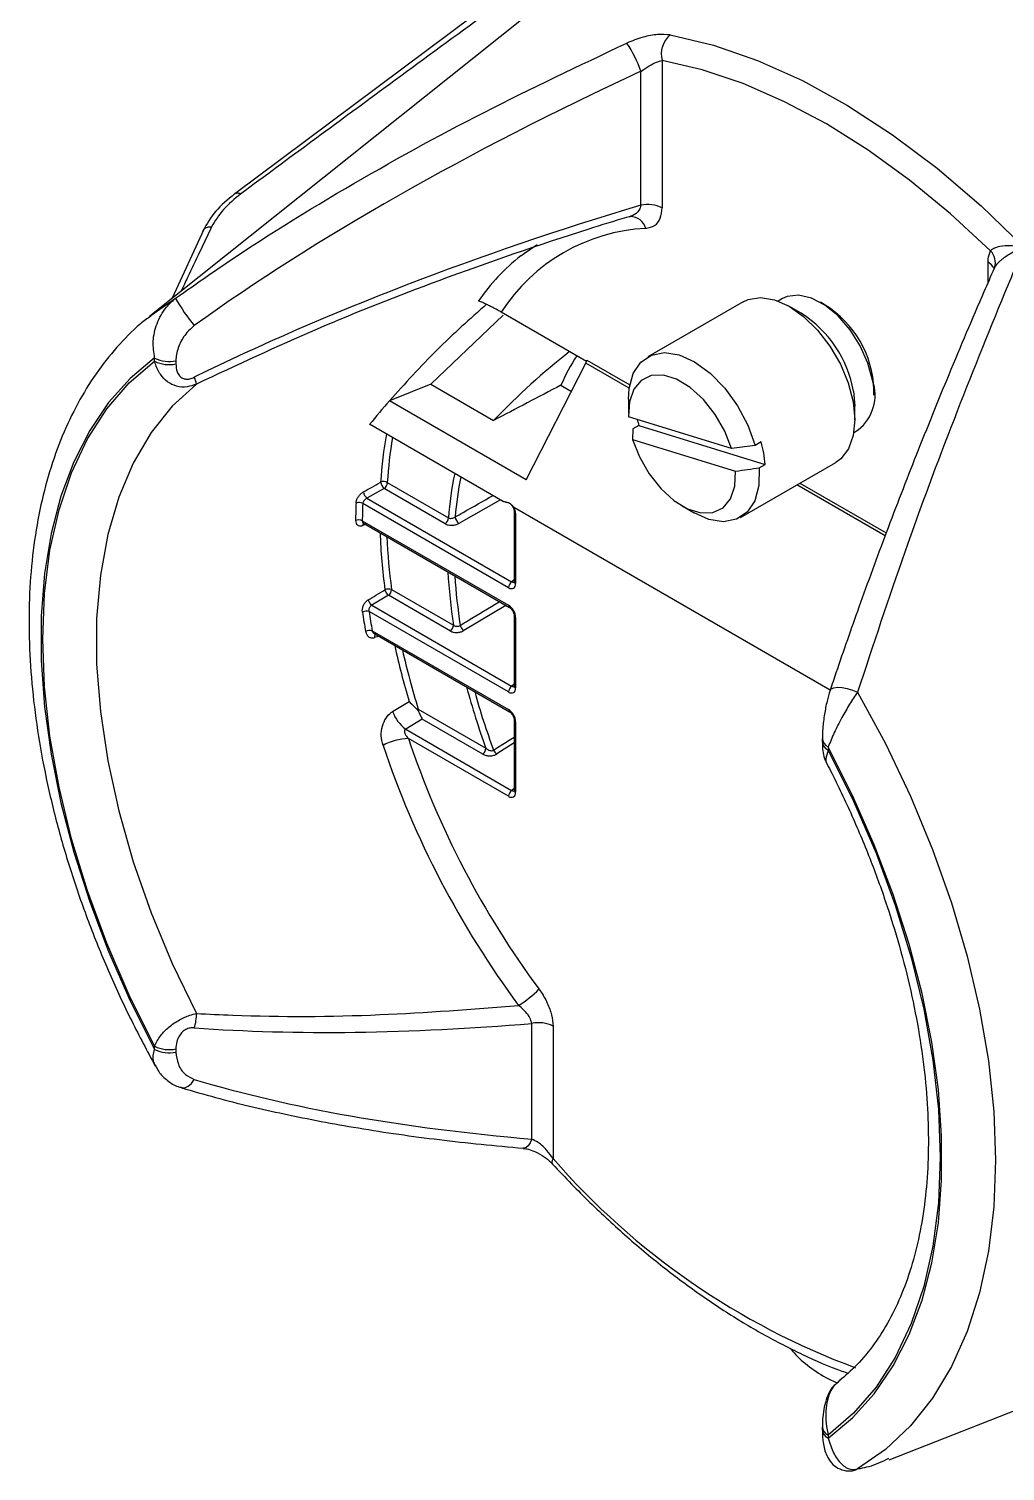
# Model space of a CAD drawing. Extents: x 17.3 to 113.1, y 4.8 to 84.5.
# Drawn here: x 18.518 to 21.415, y 5.467 to 9.746 of the extents above; entities that cross this region are included whole.
import ezdxf

# ---------------------------------------------------------------- set-up
doc = ezdxf.new("R2010")
doc.units = 0
doc.header["$MEASUREMENT"] = 0
doc.layers.add('OBJECT', color=7, linetype='CONTINUOUS')

msp = doc.modelspace()

# ---------------------------------------------------------------- linework, layer by layer
at = {"layer": 'OBJECT'}
for p, q in [((20.4434, 10.1433), (18.8773, 8.894)), ((20.0796, 9.9667), (19.1294, 9.257)), ((20.3974, 9.6528), (20.3974, 9.215)), ((20.3345, 9.2231), (20.3345, 9.6202)), ((20.301, 9.1888), (20.3029, 9.1895)), ((19.0378, 9.1512), (18.9437, 8.9469)), ((21.3646, 8.9942), (21.3646, 9.0538)), ((21.3827, 9.0358), (21.3827, 9.0359)), ((18.8773, 8.894), (18.9537, 8.9468)), ((20.7544, 8.9461), (20.7415, 8.9387)), ((20.1735, 8.7596), (19.9203, 8.9058)), ((20.6375, 8.9364), (20.3546, 8.7731)), ((20.8103, 8.9023), (20.775, 8.9227)), ((20.8811, 8.9268), (20.8669, 8.935)), ((19.7111, 8.6918), (19.9254, 8.8971)), ((18.8918, 8.7603), (18.8918, 8.7698)), ((18.9547, 8.7617), (18.9547, 8.7523)), ((19.9942, 8.4083), (20.1714, 8.7545)), ((20.3, 8.6803), (20.1714, 8.7545)), ((20.1742, 8.7637), (20.3016, 8.6901)), ((19.7111, 8.6918), (19.5884, 8.6426)), ((19.7111, 8.6918), (19.8973, 8.5843)), ((20.0973, 8.6889), (20.1286, 8.6708)), ((20.2977, 8.6472), (20.2977, 8.6064)), ((20.9653, 8.6709), (20.9694, 8.6268)), ((21.026, 8.6594), (21.026, 8.6758)), ((19.9942, 8.4083), (19.5884, 8.6426)), ((20.9694, 8.586), (20.9694, 8.6268)), ((19.9238, 8.3454), (19.5296, 8.573)), ((20.6035, 8.5008), (20.298, 8.5948)), ((20.3105, 8.5594), (20.31, 8.5282)), ((20.3282, 8.5696), (20.3105, 8.5594)), ((20.3282, 8.5696), (20.7034, 8.4541)), ((20.31, 8.5282), (20.6156, 8.4342)), ((20.6914, 8.5207), (20.6737, 8.5105)), ((20.9665, 8.549), (20.9794, 8.5564)), ((20.6737, 8.5105), (20.6035, 8.5008)), ((20.6296, 8.2968), (20.9125, 8.46)), ((20.6857, 8.4439), (20.7034, 8.4541)), ((19.5821, 8.4001), (19.7634, 8.2954)), ((21.059, 8.2421), (20.797, 8.3934)), ((20.8063, 8.3988), (21.0623, 8.251)), ((19.5728, 8.3825), (19.5218, 8.3536)), ((19.5218, 8.3536), (19.9509, 8.1059)), ((19.7541, 8.2778), (19.5728, 8.3825)), ((19.9179, 8.3488), (19.7941, 8.2789)), ((19.9416, 8.0883), (19.509, 8.338)), ((19.9583, 8.3156), (19.9583, 8.1066)), ((20.896, 7.7842), (19.9592, 8.325)), ((19.9627, 8.3095), (19.9627, 8.1005)), ((20.4567, 8.3308), (20.4921, 8.3104)), ((19.5078, 8.2869), (19.9416, 8.0365)), ((19.5185, 8.2757), (19.5089, 8.2726)), ((19.5117, 8.2796), (19.9447, 8.0296)), ((19.9509, 8.1059), (19.9583, 8.1125)), ((19.9583, 8.1066), (19.9583, 8.1064)), ((19.5854, 8.0657), (19.5358, 8.0361)), ((19.7692, 7.9596), (19.5854, 8.0657)), ((19.5948, 8.0833), (19.7785, 7.9772)), ((19.9416, 7.7789), (19.5279, 8.0177)), ((19.5358, 8.0361), (19.9509, 7.7964)), ((19.9339, 8.0359), (19.8089, 7.9609)), ((19.9583, 8.0062), (19.9583, 7.7971)), ((19.5373, 7.9604), (19.9416, 7.727)), ((19.9627, 8), (19.9627, 7.791)), ((19.557, 7.944), (19.5438, 7.9401)), ((19.5448, 7.9511), (19.9447, 7.7202)), ((19.9509, 7.7964), (19.9583, 7.803)), ((19.5979, 7.7207), (19.6466, 7.7511)), ((19.6739, 7.7281), (19.8746, 7.6123)), ((19.6855, 7.6985), (19.6368, 7.6683)), ((19.6368, 7.6683), (19.9509, 7.4869)), ((19.8653, 7.5947), (19.6855, 7.6985)), ((19.9583, 7.6967), (19.9583, 7.4877)), ((19.9627, 7.6906), (19.9627, 7.4815)), ((19.9416, 7.4694), (19.6446, 7.6408)), ((19.9583, 7.6276), (19.9066, 7.595)), ((20.8728, 7.6412), (20.8728, 7.6405)), ((20.8728, 7.6405), (20.8728, 7.6311)), ((20.8904, 7.616), (20.8904, 7.6066)), ((19.9509, 7.4869), (19.9583, 7.4935)), ((20.011, 6.4524), (20.011, 6.7957)), ((20.0739, 6.7876), (20.0739, 6.3948)), ((18.8918, 6.7185), (18.8918, 6.728)), ((18.9547, 6.7199), (18.9547, 6.7105)), ((21.0714, 5.5012), (22.7444, 6.1573)), ((20.9264, 5.7385), (20.9154, 5.7284)), ((20.9154, 5.7284), (20.9208, 5.7326)), ((20.8728, 5.5987), (20.8728, 5.5893)), ((20.8904, 5.5742), (20.8904, 5.5648)), ((20.9636, 5.4693), (20.9775, 5.4738)), ((20.9636, 5.4692), (20.9734, 5.4715))]:
    msp.add_line(p, q, dxfattribs=at)
at = {"layer": 'OBJECT', "flags": 128}
for points in [[(20.421, 9.7281), (20.5496, 9.6975), (20.6809, 9.6522), (20.814, 9.5926), (20.9478, 9.5191), (21.0815, 9.4322), (21.2139, 9.3327), (21.3441, 9.2212), (21.4711, 9.0987)], [(21.3717, 9.0875), (21.2529, 9.1974), (21.1316, 9.2972), (21.0086, 9.3864), (20.8847, 9.4642), (20.7608, 9.5301), (20.6377, 9.5838), (20.5163, 9.6248), (20.3974, 9.6528)], [(19.9785, 9.0729), (19.9888, 9.0807), (20.027, 9.1063)], [(20.6375, 8.9364), (20.653, 8.9435), (20.6897, 8.9492), (20.7308, 8.9424), (20.774, 8.9233), (20.8173, 8.8929), (20.8585, 8.8528), (20.8955, 8.8049), (20.9264, 8.7516), (20.9497, 8.6957), (20.9643, 8.6399)], [(21.0218, 8.7036), (21.008, 8.7548), (20.9852, 8.8057), (20.9551, 8.8533), (20.9194, 8.8944), (20.8804, 8.9265), (20.8405, 8.9477), (20.8023, 8.9565), (20.7682, 8.9524), (20.7544, 8.9461)], [(20.2977, 8.6472), (20.2997, 8.6788), (20.3119, 8.7234), (20.3344, 8.7573), (20.3658, 8.7786), (20.4044, 8.786), (20.4479, 8.7791), (20.494, 8.7584), (20.54, 8.7249), (20.5832, 8.6807), (20.6213, 8.6282), (20.6521, 8.5703), (20.6737, 8.5105)], [(18.8918, 8.7698), (18.8196, 8.7092), (18.7552, 8.6373), (18.6992, 8.5547), (18.6518, 8.462), (18.6135, 8.3598), (18.5845, 8.2489), (18.5651, 8.1302), (18.5553, 8.0043), (18.5553, 7.8724), (18.5651, 7.7353), (18.5845, 7.5941), (18.6135, 7.4498), (18.6518, 7.3034), (18.6992, 7.156), (18.7552, 7.0086), (18.8196, 6.8625), (18.8918, 6.7185)], [(18.8918, 6.728), (18.8165, 6.8796), (18.75, 7.0335), (18.6928, 7.1885), (18.6454, 7.3433), (18.6081, 7.4967), (18.5812, 7.6474), (18.565, 7.7942), (18.5595, 7.936), (18.565, 8.0714), (18.5812, 8.1995), (18.6081, 8.3192), (18.6454, 8.4295), (18.6928, 8.5295), (18.75, 8.6185), (18.8165, 8.6956), (18.8918, 8.7603)], [(19.0157, 8.6922), (18.944, 8.6265), (18.8814, 8.5483), (18.8283, 8.4582), (18.7852, 8.3572), (18.7526, 8.246), (18.7307, 8.1257), (18.7197, 7.9972), (18.7197, 7.8619), (18.7307, 7.7207), (18.7526, 7.5751), (18.7852, 7.4263), (18.8283, 7.2755), (18.8814, 7.1242), (18.944, 6.9736), (19.0157, 6.8251)], [(20.6035, 8.5008), (20.5832, 8.553), (20.5548, 8.6026), (20.52, 8.6466), (20.4811, 8.682), (20.4406, 8.7066), (20.4012, 8.7187), (20.3654, 8.7177), (20.3355, 8.7034), (20.3134, 8.6769), (20.3006, 8.64), (20.298, 8.5948)], [(20.9643, 8.6399), (20.9694, 8.587), (20.9647, 8.5397), (20.9506, 8.5004), (20.9276, 8.471), (20.9125, 8.46)], [(20.31, 8.5282), (20.3303, 8.4761), (20.3587, 8.4264), (20.3935, 8.3824), (20.4324, 8.347), (20.4729, 8.3224), (20.5123, 8.3103), (20.5482, 8.3114), (20.5781, 8.3256), (20.6001, 8.3521), (20.6129, 8.3891), (20.6156, 8.4342)], [(20.6857, 8.4439), (20.6845, 8.3911), (20.6723, 8.3465), (20.6499, 8.3126), (20.6185, 8.2913), (20.5799, 8.2839), (20.5363, 8.2907), (20.4921, 8.3104)], [(20.8958, 7.7836), (20.8992, 7.7882), (20.9068, 7.7916), (20.9179, 7.7929), (20.9315, 7.7922), (20.9468, 7.7893), (20.9625, 7.7846), (20.9775, 7.7784)], [(20.9775, 7.7784), (21.0599, 7.6256), (21.1342, 7.4697), (21.1997, 7.3118), (21.2559, 7.1532), (21.3026, 6.995), (21.3392, 6.8384), (21.3656, 6.6846), (21.3814, 6.5347), (21.3868, 6.3899), (21.3814, 6.2512), (21.3656, 6.1196), (21.3392, 5.9963), (21.3026, 5.882), (21.2559, 5.7776), (21.1997, 5.6839), (21.1342, 5.6017), (21.0599, 5.5315), (20.9775, 5.4738)], [(20.8904, 5.5648), (20.9626, 5.6254), (21.0269, 5.6972), (21.083, 5.7798), (21.1303, 5.8725), (21.1686, 5.9747), (21.1976, 6.0856), (21.2171, 6.2044), (21.2268, 6.3302), (21.2268, 6.4621), (21.2171, 6.5992), (21.1976, 6.7404), (21.1686, 6.8848), (21.1303, 7.0312), (21.083, 7.1786), (21.0269, 7.3259), (20.9626, 7.4721), (20.8904, 7.616)], [(20.8904, 7.6066), (20.9656, 7.455), (21.0321, 7.3011), (21.0893, 7.1461), (21.1368, 6.9912), (21.1741, 6.8378), (21.201, 6.6871), (21.2172, 6.5403), (21.2226, 6.3986), (21.2172, 6.2632), (21.201, 6.1351), (21.1741, 6.0154), (21.1368, 5.9051), (21.0893, 5.805), (21.0321, 5.7161), (20.9656, 5.6389), (20.8904, 5.5742)], [(18.9716, 6.6045), (18.9727, 6.6042), (18.9818, 6.6044), (18.9914, 6.609), (19.0008, 6.6175), (19.0094, 6.6294)], [(20.011, 6.4524), (20.006, 6.4413), (20.0002, 6.4328), (19.9938, 6.4273), (19.9871, 6.4251), (19.9853, 6.4251)], [(20.0739, 6.3948), (20.0716, 6.3888), (20.0707, 6.3839), (20.0713, 6.3801), (20.0723, 6.3785)]]:
    msp.add_lwpolyline(points, dxfattribs=at)
at = {"layer": 'OBJECT'}
for centre, radius, start, end in [((20.4701, 9.6714), 0.0751, 130.8328, 194.3401), ((19.9661, 9.4898), 0.3908, 19.503, 33.2445), ((20.3548, 9.1321), 0.0932, 62.7955, 102.6182), ((20.302, 9.1402), 0.0494, 16.5168, 89.0102), ((20.3756, 8.6143), 0.5406, 92.7734, 147.371), ((20.3385, 8.6095), 0.5868, 127.8411, 145.8334), ((21.3387, 9.0533), 0.0475, 340.7421, 46.0995), ((21.3501, 9.0239), 0.0332, 20.4969, 64.052), ((19.456, 9.2323), 0.5778, 209.6173, 219.377), ((20.6256, 8.6111), 0.3449, 9.9913, 57.6096), ((20.7177, 8.6651), 0.3085, 1.9747, 58.0199), ((20.6469, 8.451), 0.5988, 147.0759, 156.5995), ((18.9344, 8.8526), 0.0932, 242.7956, 282.618), ((18.9344, 8.8432), 0.0932, 242.7956, 282.618), ((18.9444, 8.6812), 0.0722, 8.7668, 25.8433), ((20.897, 8.6599), 0.1323, 308.5327, 19.2907), ((20.7002, 8.6733), 0.3862, 192.9359, 195.5843), ((20.8166, 8.3248), 1.2567, 169.9377, 176.4952), ((20.8314, 8.3233), 1.2517, 170.3198, 176.4844), ((20.3558, 8.4256), 0.3488, 4.691, 15.8247), ((19.5706, 8.3811), 0.0221, 58.8924, 112.2331), ((19.5921, 8.4056), 0.0301, 187.6394, 230.0389), ((19.5587, 8.4012), 0.0234, 306.9003, 357.1441), ((20.7737, 8.2215), 1.0129, 168.2758, 175.8201), ((20.7821, 8.2209), 1.0015, 168.7132, 175.5742), ((19.5412, 8.3767), 0.0301, 187.781, 230.0679), ((20.9766, 8.2781), 1.4886, 177.6434, 179.6294), ((19.4979, 8.3185), 0.0225, 60.2043, 112.5253), ((20.9825, 8.2774), 1.4747, 177.6431, 179.6297), ((19.9658, 8.3163), 0.00749, 185.507, 245.852), ((19.4971, 8.2663), 0.0232, 62.4165, 113.0048), ((19.5184, 8.2724), 0.00943, 131.8918, 178.6576), ((19.7401, 8.2965), 0.0234, 306.9003, 357.1441), ((19.8134, 8.3019), 0.0301, 187.1466, 229.9531), ((21.3324, 8.3182), 1.7732, 182.1584, 187.6595), ((21.3573, 8.3195), 1.7783, 182.5692, 187.6321), ((21.2831, 8.2155), 1.5233, 183.0213, 189.0001), ((21.3103, 8.2173), 1.5308, 183.5199, 189.0472), ((19.965, 8.0872), 0.0234, 126.8995, 177.1463), ((19.9658, 8.1074), 0.00759, 187.8227, 245.6504), ((19.5546, 8.0596), 0.0301, 194.2402, 231.3524), ((19.5867, 8.057), 0.0275, 72.9301, 115.0584), ((19.6043, 8.0892), 0.0301, 194.1291, 231.3293), ((19.5714, 8.0844), 0.0234, 306.8988, 357.1456), ((19.5203, 7.9905), 0.0282, 74.378, 115.3092), ((21.5276, 8.3186), 2.0419, 188.5215, 190.1646), ((21.5283, 8.3174), 2.0227, 188.5212, 190.1649), ((19.9489, 8.0356), 0.0073, 173.2462, 235.3748), ((19.9656, 8.0067), 0.00731, 184.8142, 246.7272), ((19.5306, 7.9315), 0.0297, 77.0171, 115.7462), ((19.7552, 7.9783), 0.0234, 306.8988, 357.1456), ((19.8276, 7.9844), 0.03, 195.0426, 231.521), ((19.5549, 7.9422), 0.0112, 136.2731, 190.339), ((21.8517, 8.4054), 2.3002, 192.2625, 196.5268), ((21.8889, 8.4137), 2.3187, 192.7093, 197.198), ((21.8002, 8.32), 2.0515, 194.8629, 200.18), ((19.965, 7.7777), 0.0234, 126.898, 177.1478), ((19.9656, 7.7977), 0.0073, 184.56, 246.7588), ((21.8248, 8.3267), 2.0575, 195.4115, 200.4845), ((19.7078, 7.7616), 0.1173, 200.4298, 232.7244), ((19.6725, 7.7067), 0.0215, 86.4192, 96.4306), ((19.6562, 7.7283), 0.0177, 345.191, 359.4649), ((19.9491, 7.7263), 0.00753, 174.2219, 233.6859), ((19.9656, 7.6973), 0.00731, 184.8142, 246.7272), ((19.6525, 7.4627), 0.1783, 92.5256, 117.8004), ((22.2254, 8.514), 2.8023, 198.5938, 216.4537), ((22.2048, 8.5021), 2.7011, 198.5939, 216.4537), ((20.9026, 7.6433), 0.0299, 185.4267, 245.894), ((20.9026, 7.6338), 0.0299, 184.9948, 245.9331), ((19.8513, 7.6134), 0.0234, 306.8992, 357.1451), ((19.9237, 7.618), 0.0287, 203.4155, 233.4156), ((19.965, 7.4682), 0.0234, 126.8984, 177.1474), ((19.9656, 7.4882), 0.0073, 184.56, 246.7588), ((19.8142, 7.1093), 0.3041, 301.1142, 315.7771), ((18.8895, 6.8222), 0.1263, 341.6669, 1.2948), ((20.0313, 6.7047), 0.0932, 62.7955, 102.6182), ((18.9344, 6.8109), 0.0932, 242.7956, 282.618), ((18.9344, 6.8014), 0.0932, 242.7956, 282.618), ((21.7374, 7.8409), 2.2042, 221.0004, 249.6729), ((20.9025, 5.6014), 0.0297, 184.1806, 246.0035), ((20.9026, 5.5921), 0.0299, 185.1806, 245.9153)]:
    msp.add_arc(centre, radius, start, end, dxfattribs=at)
for centre, major_axis, ratio, start_param, end_param in [((23.554, 8.7025), (5.5153, 1.3161), 0.337357, 2.111481, 2.454235), ((21.1799, 8.2036), (3.4718, 0.8285), 0.337357, 1.735643, 2.163258), ((20.4327, 7.3611), (0.7862, 1.6647), 0.62191, 0.89007, 1.074028), ((20.1646, 8.757), (0.0074, 0.0131), 0.477465, 4.794175, 5.492307), ((20.3321, 7.2788), (0.9462, 2.0036), 0.62191, 1.14483, 1.188047), ((19.9413, 8.3215), (-0.015, 0.026), 0.586022, 3.934501, 4.515163), ((19.9413, 8.1132), (-0.0152, 0.0264), 0.568869, 2.3637, 3.919643), ((19.9519, 8.1193), (-0.0052, 0.015), 0.538958, 2.465976, 3.364268), ((19.9413, 8.012), (-0.015, 0.026), 0.586022, 3.934501, 5.490445), ((19.9413, 7.8037), (-0.0152, 0.0264), 0.568869, 2.3637, 3.919643), ((19.9519, 7.8098), (-0.0052, 0.015), 0.538958, 2.465976, 3.364268), ((19.9413, 7.7025), (-0.015, 0.026), 0.586022, 3.934501, 5.490445), ((19.9413, 7.4942), (-0.0152, 0.0264), 0.568869, 2.3637, 3.919643), ((19.9519, 7.5004), (-0.0052, 0.015), 0.538958, 2.465976, 3.364268), ((21.1799, 8.2036), (3.4718, 0.8285), 0.337357, 3.959263, 4.289807), ((23.554, 8.7025), (5.5153, 1.3161), 0.337357, 3.668286, 3.937132)]:
    msp.add_ellipse(centre, major_axis=major_axis, ratio=ratio, start_param=start_param, end_param=end_param, dxfattribs=at)
for points, knots in [([(20.1121, 9.965), (19.9317, 9.833), (19.6096, 9.5974), (19.2889, 9.361), (19.1478, 9.257)], [0, 0, 0, 0, 0.560011, 1, 1, 1, 1]), ([(20.421, 9.7281), (20.4093, 9.7292), (20.3857, 9.7312), (20.3398, 9.7228), (20.3089, 9.7104), (20.2929, 9.704)], [0, 0, 0, 0, 0.326541, 0.652944, 1, 1, 1, 1]), ([(18.9537, 8.9468), (18.9863, 8.9698), (19.1493, 9.0854), (19.4525, 9.2747), (19.8682, 9.5033), (20.1511, 9.637), (20.2929, 9.704)], [0, 0, 0, 0, 0.077798, 0.389331, 0.69397, 1, 1, 1, 1]), ([(20.3345, 9.6202), (20.3428, 9.6259), (20.3588, 9.6367), (20.3807, 9.6479), (20.392, 9.6512), (20.3974, 9.6528)], [0, 0, 0, 0, 0.364059, 0.694188, 1, 1, 1, 1]), ([(19.1288, 9.2566), (19.1087, 9.2399), (19.0684, 9.2063), (19.0466, 9.1674), (19.0357, 9.1478)], [0, 0, 0, 0, 0.49863, 1, 1, 1, 1]), ([(19.1478, 9.257), (19.1292, 9.2419), (19.0918, 9.2116), (19.0711, 9.1764), (19.0608, 9.1587)], [0, 0, 0, 0, 0.498895, 1, 1, 1, 1]), ([(19.1289, 9.2564), (19.1293, 9.2568), (19.1308, 9.2581), (19.134, 9.2591), (19.1398, 9.2598), (19.1447, 9.2581), (19.1478, 9.257)], [0, 0, 0, 0, 0.091391, 0.3305765, 0.5648025, 1, 1, 1, 1]), ([(20.3345, 9.2231), (20.3332, 9.2181), (20.3307, 9.2082), (20.3185, 9.1959), (20.3047, 9.1895), (20.2943, 9.1875), (20.2917, 9.187)], [0, 0, 0, 0, 0.246549, 0.4912197, 0.8763844, 1, 1, 1, 1]), ([(20.3494, 9.1542), (20.3584, 9.1562), (20.3764, 9.16), (20.394, 9.1819), (20.3963, 9.2044), (20.3974, 9.215)], [0, 0, 0, 0, 0.345196, 0.691453, 1, 1, 1, 1]), ([(19.0608, 9.1587), (19.0371, 9.1087), (19.007, 9.0451), (18.9766, 8.9816), (18.9701, 8.968)], [0, 0, 0, 0, 0.785645, 1, 1, 1, 1]), ([(20.2917, 9.187), (20.2545, 9.1755), (20.0684, 9.118), (19.7611, 9.0118), (19.3719, 8.8592), (19.1346, 8.7479), (19.0157, 8.6922)], [0, 0, 0, 0, 0.086248, 0.431389, 0.715149, 1, 1, 1, 1]), ([(19.0379, 9.1512), (19.0381, 9.1514), (19.039, 9.1529), (19.0417, 9.155), (19.0459, 9.1573), (19.0522, 9.1592), (19.0574, 9.1589), (19.0608, 9.1587)], [0, 0, 0, 0, 0.036929, 0.237547, 0.438175, 0.634673, 1, 1, 1, 1]), ([(19.0341, 9.1402), (19.0344, 9.143), (19.0348, 9.1471), (19.0372, 9.1502), (19.0379, 9.1512)], [0, 0, 0, 0, 0.696002, 1, 1, 1, 1]), ([(21.4711, 9.0987), (21.4646, 9.0835), (21.4455, 9.0383), (21.3757, 8.8715), (21.2629, 8.5904), (21.116, 8.1984), (21.0236, 7.9184), (20.9775, 7.7784)], [0, 0, 0, 0, 0.037504, 0.11146, 0.407416, 0.703808, 1, 1, 1, 1]), ([(21.3646, 9.0538), (21.3647, 9.0571), (21.365, 9.0699), (21.3688, 9.0801), (21.3717, 9.0875)], [0, 0, 0, 0, 0.2596458, 1, 1, 1, 1]), ([(21.3717, 9.0875), (21.3738, 9.0898), (21.3785, 9.0946), (21.3891, 9.0987), (21.4061, 9.1028), (21.4331, 9.1044), (21.4578, 9.1014), (21.471, 9.0987), (21.4711, 9.0987)], [0, 0, 0, 0, 0.1251993, 0.2697867, 0.3594491, 0.646929, 0.996074, 1, 1, 1, 1]), ([(21.4711, 9.0987), (21.471, 9.0986), (21.4594, 9.0942), (21.4378, 9.0841), (21.414, 9.0688), (21.399, 9.0565), (21.3896, 9.0474), (21.3855, 9.0408), (21.3836, 9.0377)], [0, 0, 0, 0, 0.0039787, 0.3545043, 0.6418804, 0.732153, 0.8751845, 1, 1, 1, 1]), ([(21.3827, 9.0354), (21.3725, 9.0123), (21.3273, 8.9094), (21.2499, 8.7261), (21.1531, 8.4879), (21.0641, 8.2576), (20.9847, 8.0418), (20.9297, 7.8844), (20.9016, 7.801), (20.8958, 7.7836)], [0, 0, 0, 0, 0.060028, 0.267454, 0.462674, 0.64546, 0.81583, 0.961512, 1, 1, 1, 1]), ([(18.8918, 8.7698), (18.8893, 8.7863), (18.8843, 8.8197), (18.8969, 8.8728), (18.9207, 8.9177), (18.9442, 8.9384), (18.9537, 8.9468)], [0, 0, 0, 0, 0.261321, 0.527902, 0.808326, 1, 1, 1, 1]), ([(19.8777, 8.9304), (19.8274, 8.8857), (19.7266, 8.7961), (19.6346, 8.6939), (19.5884, 8.6426)], [0, 0, 0, 0, 0.498207, 1, 1, 1, 1]), ([(19.9203, 8.9058), (19.9165, 8.908), (19.9087, 8.9124), (19.8952, 8.9196), (19.8825, 8.926), (19.8701, 8.932), (19.8598, 8.9365), (19.8551, 8.9383), (19.8529, 8.9391)], [0, 0, 0, 0, 0.159898, 0.320834, 0.466381, 0.608639, 0.822533, 1, 1, 1, 1]), ([(18.88, 8.8942), (18.8697, 8.8865), (18.8335, 8.8595), (18.7788, 8.8025), (18.7164, 8.7241), (18.6622, 8.6358), (18.6161, 8.5388), (18.5785, 8.4333), (18.5497, 8.32), (18.5299, 8.1997), (18.5193, 8.0731), (18.518, 7.9413), (18.5259, 7.8051), (18.5429, 7.6654), (18.5687, 7.523), (18.6033, 7.379), (18.6462, 7.234), (18.6973, 7.089), (18.7563, 6.9449), (18.821, 6.8047), (18.8695, 6.7142), (18.8931, 6.6701)], [0, 0, 0, 0, 0.020756, 0.07301, 0.125566, 0.178601, 0.2322, 0.286351, 0.34097, 0.395934, 0.451115, 0.506409, 0.561732, 0.617029, 0.672278, 0.727471, 0.782609, 0.837696, 0.892743, 0.94776, 1, 1, 1, 1]), ([(19.0094, 8.8658), (19.0017, 8.8591), (18.9828, 8.8427), (18.9637, 8.8092), (18.9553, 8.7804), (18.9548, 8.7647), (18.9547, 8.7617)], [0, 0, 0, 0, 0.230481, 0.56858, 0.916913, 1, 1, 1, 1]), ([(19.0157, 8.6922), (19.0068, 8.689), (18.9872, 8.682), (18.9568, 8.6844), (18.929, 8.6979), (18.9069, 8.7214), (18.8962, 8.7441), (18.8924, 8.7581), (18.8918, 8.7603)], [0, 0, 0, 0, 0.16721, 0.364972, 0.550352, 0.742656, 0.959322, 1, 1, 1, 1]), ([(18.9547, 8.7523), (18.9553, 8.7441), (18.9563, 8.7312), (18.9644, 8.717), (18.9737, 8.7096), (18.9845, 8.7066), (18.9968, 8.7073), (19.0049, 8.7108), (19.0094, 8.7126)], [0, 0, 0, 0, 0.298811, 0.473694, 0.618554, 0.738235, 0.858033, 1, 1, 1, 1]), ([(20.0973, 8.6889), (20.0639, 8.6715), (19.9971, 8.6367), (19.9306, 8.6018), (19.8973, 8.5843)], [0, 0, 0, 0, 0.500001, 1, 1, 1, 1]), ([(20.6156, 8.4342), (20.6159, 8.4342), (20.6393, 8.4374), (20.6627, 8.4407), (20.6857, 8.4439)], [0, 0, 0, 0, 0.013758, 1, 1, 1, 1]), ([(19.5113, 8.3726), (19.5192, 8.3771), (19.5362, 8.3867), (19.5531, 8.3964), (19.5623, 8.4016)], [0, 0, 0, 0, 0.463779, 1, 1, 1, 1]), ([(19.4892, 8.3393), (19.4893, 8.3401), (19.4895, 8.3436), (19.4915, 8.3504), (19.4964, 8.3593), (19.5033, 8.3672), (19.5087, 8.3708), (19.5113, 8.3726)], [0, 0, 0, 0, 0.064654, 0.299342, 0.533646, 0.766801, 1, 1, 1, 1]), ([(19.5218, 8.3536), (19.5214, 8.3534), (19.5194, 8.3524), (19.516, 8.3501), (19.5124, 8.3463), (19.5098, 8.3421), (19.5093, 8.3394), (19.509, 8.338)], [0, 0, 0, 0, 0.073701, 0.314775, 0.54763, 0.773675, 1, 1, 1, 1]), ([(19.7836, 8.2982), (19.7915, 8.3027), (19.8288, 8.3238), (19.8662, 8.345), (19.8957, 8.3617)], [0, 0, 0, 0, 0.211292, 1, 1, 1, 1]), ([(19.9238, 8.3454), (19.9258, 8.3448), (19.9324, 8.3425), (19.9435, 8.3418), (19.9518, 8.3325), (19.9567, 8.3275), (19.9592, 8.325)], [0, 0, 0, 0, 0.14924, 0.508742, 0.752981, 1, 1, 1, 1]), ([(19.9428, 8.3401), (19.942, 8.3402), (19.9376, 8.3406), (19.9306, 8.3422), (19.9258, 8.3445), (19.9238, 8.3454)], [0, 0, 0, 0, 0.115323, 0.637717, 1, 1, 1, 1]), ([(19.9429, 8.3399), (19.9432, 8.3398), (19.9439, 8.3396), (19.9461, 8.3384), (19.9475, 8.337), (19.948, 8.3366)], [0, 0, 0, 0, 0.36176, 0.82007, 1, 1, 1, 1]), ([(19.948, 8.3366), (19.9486, 8.336), (19.9505, 8.3344), (19.9535, 8.3303), (19.9563, 8.325), (19.9579, 8.3199), (19.9583, 8.3169), (19.9583, 8.3158), (19.9583, 8.3156)], [0, 0, 0, 0, 0.121838, 0.333734, 0.556485, 0.780748, 0.972555, 1, 1, 1, 1]), ([(19.488, 8.2877), (19.4882, 8.2851), (19.4887, 8.2798), (19.4929, 8.2742), (19.4989, 8.2713), (19.5047, 8.2714), (19.5082, 8.2724), (19.5089, 8.2726)], [0, 0, 0, 0, 0.232712, 0.465419, 0.698157, 0.930953, 1, 1, 1, 1]), ([(19.5078, 8.2869), (19.5078, 8.2866), (19.5079, 8.285), (19.5088, 8.2823), (19.5103, 8.2802), (19.5116, 8.2797), (19.5117, 8.2797)], [0, 0, 0, 0, 0.096857, 0.522145, 0.962873, 1, 1, 1, 1]), ([(19.5114, 8.2798), (19.5114, 8.2798), (19.5115, 8.2798), (19.5116, 8.2797), (19.5116, 8.2796)], [0, 0, 0, 0, 0.81162, 1, 1, 1, 1]), ([(19.7541, 8.2778), (19.7567, 8.2766), (19.762, 8.2742), (19.7721, 8.2731), (19.7824, 8.2742), (19.7898, 8.2766), (19.7933, 8.2785), (19.7941, 8.2789)], [0, 0, 0, 0, 0.232588, 0.465093, 0.69943, 0.935279, 1, 1, 1, 1]), ([(19.7634, 8.2954), (19.765, 8.2948), (19.768, 8.2938), (19.7736, 8.2941), (19.779, 8.2955), (19.782, 8.2973), (19.7836, 8.2982)], [0, 0, 0, 0, 0.267269, 0.5128379, 0.7563559, 1, 1, 1, 1]), ([(19.9583, 8.1066), (19.9582, 8.1058), (19.9581, 8.1044), (19.9581, 8.1045), (19.9581, 8.1045)], [0, 0, 0, 0, 0.59624, 1, 1, 1, 1]), ([(19.5082, 8.016), (19.5081, 8.0173), (19.5076, 8.0215), (19.5086, 8.0293), (19.5122, 8.0386), (19.5179, 8.0468), (19.5229, 8.0504), (19.5254, 8.0522)], [0, 0, 0, 0, 0.095671, 0.323993, 0.549161, 0.774592, 1, 1, 1, 1]), ([(19.5254, 8.0522), (19.5331, 8.0568), (19.5496, 8.0667), (19.5662, 8.0766), (19.5751, 8.0819)], [0, 0, 0, 0, 0.4652587, 1, 1, 1, 1]), ([(19.7985, 7.9766), (19.8062, 7.9813), (19.8446, 8.0044), (19.8835, 8.0278), (19.9147, 8.0465), (19.9151, 8.0467)], [0, 0, 0, 0, 0.1978318, 0.989151, 1, 1, 1, 1]), ([(19.5358, 8.0361), (19.5351, 8.0357), (19.5333, 8.0347), (19.5305, 8.032), (19.5281, 8.0277), (19.527, 8.0226), (19.5276, 8.0193), (19.5279, 8.0177)], [0, 0, 0, 0, 0.100319, 0.310213, 0.530305, 0.765482, 1, 1, 1, 1]), ([(19.9447, 8.0296), (19.9457, 8.029), (19.9476, 8.0278), (19.9511, 8.0241), (19.9544, 8.0193), (19.9569, 8.0139), (19.9582, 8.0091), (19.9583, 8.007), (19.9583, 8.0062)], [0, 0, 0, 0, 0.1603053, 0.3265105, 0.5048696, 0.6900868, 0.8740255, 1, 1, 1, 1]), ([(19.5448, 7.9511), (19.5447, 7.9511), (19.543, 7.9518), (19.54, 7.9548), (19.5382, 7.9585), (19.5373, 7.9604)], [0, 0, 0, 0, 0.020994, 0.483793, 1, 1, 1, 1]), ([(19.7692, 7.9596), (19.7719, 7.9584), (19.7772, 7.956), (19.7872, 7.9549), (19.7973, 7.956), (19.8045, 7.9585), (19.808, 7.9604), (19.8089, 7.9609)], [0, 0, 0, 0, 0.234191, 0.46856, 0.698538, 0.924526, 1, 1, 1, 1]), ([(19.7785, 7.9772), (19.7794, 7.9766), (19.7815, 7.9751), (19.7855, 7.9738), (19.7902, 7.9735), (19.7948, 7.9744), (19.7973, 7.9759), (19.7985, 7.9766)], [0, 0, 0, 0, 0.163616, 0.376573, 0.582252, 0.791234, 1, 1, 1, 1]), ([(19.5177, 7.9583), (19.5186, 7.9552), (19.5204, 7.949), (19.5263, 7.9424), (19.534, 7.939), (19.5403, 7.9391), (19.5435, 7.94), (19.5438, 7.9401)], [0, 0, 0, 0, 0.242993, 0.485893, 0.730301, 0.969713, 1, 1, 1, 1]), ([(19.9583, 7.7971), (19.9582, 7.7963), (19.9581, 7.795), (19.9581, 7.795), (19.9581, 7.7951)], [0, 0, 0, 0, 0.5962527, 1, 1, 1, 1]), ([(19.6466, 7.7511), (19.6466, 7.751), (19.6513, 7.7461), (19.6593, 7.7386), (19.6675, 7.7306), (19.6701, 7.728)], [0, 0, 0, 0, 0.009123, 0.676068, 1, 1, 1, 1]), ([(20.8959, 7.7834), (20.8927, 7.7729), (20.8858, 7.7504), (20.8786, 7.7116), (20.8735, 7.6736), (20.8735, 7.6509), (20.8735, 7.6412)], [0, 0, 0, 0, 0.223835, 0.482492, 0.777126, 1, 1, 1, 1]), ([(20.9775, 7.7784), (20.9696, 7.7667), (20.9535, 7.7431), (20.9294, 7.7009), (20.9062, 7.6557), (20.8958, 7.6297), (20.8904, 7.616)], [0, 0, 0, 0, 0.223098, 0.450964, 0.711814, 1, 1, 1, 1]), ([(19.5693, 7.6204), (19.5671, 7.6298), (19.5625, 7.6484), (19.5661, 7.6775), (19.5771, 7.7019), (19.5893, 7.715), (19.5966, 7.7198), (19.5979, 7.7207)], [0, 0, 0, 0, 0.25715, 0.5132116, 0.7445024, 0.9536483, 1, 1, 1, 1]), ([(19.6701, 7.728), (19.6712, 7.7268), (19.6724, 7.7254), (19.6732, 7.7239), (19.6733, 7.7238)], [0, 0, 0, 0, 0.917951, 1, 1, 1, 1]), ([(19.6733, 7.7238), (19.6754, 7.7195), (19.6801, 7.7102), (19.6836, 7.7023), (19.6855, 7.6986), (19.6855, 7.6985)], [0, 0, 0, 0, 0.447472, 0.990904, 1, 1, 1, 1]), ([(19.9447, 7.7202), (19.9457, 7.7195), (19.9476, 7.7183), (19.9511, 7.7146), (19.9544, 7.7098), (19.9569, 7.7044), (19.9582, 7.6997), (19.9583, 7.6976), (19.9583, 7.6967)], [0, 0, 0, 0, 0.160306, 0.326513, 0.504874, 0.690093, 0.874024, 1, 1, 1, 1]), ([(19.6368, 7.6683), (19.6365, 7.6681), (19.6355, 7.6678), (19.6341, 7.6667), (19.6333, 7.6655), (19.6326, 7.6636), (19.6325, 7.6613), (19.6336, 7.6563), (19.6374, 7.6492), (19.6421, 7.6438), (19.6446, 7.6408)], [0, 0, 0, 0, 0.031538, 0.091736, 0.151947, 0.169898, 0.279914, 0.361158, 0.647937, 1, 1, 1, 1]), ([(19.8974, 7.6066), (19.9049, 7.6114), (19.9252, 7.6242), (19.9455, 7.637), (19.9583, 7.6451)], [0, 0, 0, 0, 0.369869, 1, 1, 1, 1]), ([(20.873, 7.6312), (20.8729, 7.6281), (20.8728, 7.6168), (20.8749, 7.5993), (20.8775, 7.5821), (20.8831, 7.5737), (20.8839, 7.5724)], [0, 0, 0, 0, 0.150195, 0.548819, 0.932292, 1, 1, 1, 1]), ([(19.8653, 7.5947), (19.8684, 7.5932), (19.8747, 7.5903), (19.8864, 7.5891), (19.8979, 7.5905), (19.9038, 7.5935), (19.9066, 7.595)], [0, 0, 0, 0, 0.266582, 0.534174, 0.773429, 1, 1, 1, 1]), ([(19.8746, 7.6123), (19.8764, 7.6107), (19.8798, 7.6078), (19.8856, 7.6052), (19.8906, 7.6045), (19.8946, 7.605), (19.8964, 7.6061), (19.8974, 7.6066)], [0, 0, 0, 0, 0.290045, 0.546789, 0.725459, 0.862589, 1, 1, 1, 1]), ([(20.8904, 7.6066), (20.8871, 7.5968), (20.8817, 7.5805), (20.8834, 7.5747), (20.8841, 7.5723)], [0, 0, 0, 0, 0.595389, 1, 1, 1, 1]), ([(20.8833, 7.5719), (20.8881, 7.5628), (20.9157, 7.51), (20.9617, 7.4119), (21.018, 7.2774), (21.0665, 7.1424), (21.1073, 7.0081), (21.14, 6.8753), (21.1644, 6.7452), (21.1804, 6.6186), (21.1881, 6.4965), (21.1874, 6.3799), (21.1786, 6.2695), (21.1618, 6.1661), (21.1373, 6.0704), (21.1055, 5.983), (21.0668, 5.9042), (21.0212, 5.8346), (20.9714, 5.7754), (20.9341, 5.7444), (20.9164, 5.7297)], [0, 0, 0, 0, 0.012157, 0.07072, 0.129266, 0.187766, 0.246205, 0.30457, 0.362847, 0.421028, 0.479107, 0.53709, 0.594998, 0.652877, 0.710778, 0.768817, 0.827171, 0.886092, 0.945889, 1, 1, 1, 1]), ([(19.9583, 7.4877), (19.9582, 7.4869), (19.9581, 7.4855), (19.9581, 7.4856), (19.9581, 7.4856)], [0, 0, 0, 0, 0.5962527, 1, 1, 1, 1]), ([(20.0322, 6.8972), (20.0332, 6.8957), (20.0425, 6.8829), (20.0572, 6.8576), (20.0712, 6.8205), (20.073, 6.7985), (20.0739, 6.7876)], [0, 0, 0, 0, 0.043244, 0.38492, 0.695334, 1, 1, 1, 1]), ([(19.0157, 6.8251), (19.0516, 6.8233), (19.2308, 6.8145), (19.5486, 6.8159), (19.834, 6.8382), (19.9714, 6.8489)], [0, 0, 0, 0, 0.114681, 0.573753, 1, 1, 1, 1]), ([(20.011, 6.7957), (20.0093, 6.8011), (20.006, 6.8125), (19.9924, 6.8304), (19.98, 6.8422), (19.9723, 6.8482), (19.9714, 6.8489)], [0, 0, 0, 0, 0.2818254, 0.5911683, 0.9531379, 1, 1, 1, 1]), ([(18.8918, 6.728), (18.8968, 6.7386), (18.9058, 6.7576), (18.9329, 6.7852), (18.9637, 6.8064), (18.9928, 6.8194), (19.0093, 6.8235), (19.0157, 6.8251)], [0, 0, 0, 0, 0.265567, 0.476871, 0.689089, 0.879262, 1, 1, 1, 1]), ([(19.0094, 6.7825), (19.0052, 6.7826), (18.997, 6.7826), (18.9844, 6.7782), (18.9732, 6.7701), (18.9632, 6.7575), (18.956, 6.7399), (18.9552, 6.7269), (18.9547, 6.7199)], [0, 0, 0, 0, 0.1326366, 0.2661887, 0.3879339, 0.5358606, 0.751071, 1, 1, 1, 1]), ([(18.8948, 6.671), (18.8921, 6.6752), (18.8838, 6.6878), (18.8886, 6.7062), (18.8918, 6.7185)], [0, 0, 0, 0, 0.330511, 1, 1, 1, 1]), ([(18.9547, 6.7105), (18.9563, 6.6982), (18.9595, 6.6733), (18.979, 6.6441), (19.0001, 6.6339), (19.0094, 6.6294)], [0, 0, 0, 0, 0.351627, 0.714778, 1, 1, 1, 1]), ([(18.8944, 6.6706), (18.8973, 6.6646), (18.9056, 6.6473), (18.9288, 6.626), (18.9527, 6.6096), (18.9684, 6.6063), (18.9721, 6.6055)], [0, 0, 0, 0, 0.194836, 0.562298, 0.898237, 1, 1, 1, 1]), ([(18.9716, 6.6045), (19.0052, 6.5948), (19.1049, 6.5659), (19.2792, 6.5247), (19.5007, 6.483), (19.7374, 6.4488), (19.9022, 6.4331), (19.9853, 6.4251)], [0, 0, 0, 0, 0.1043759, 0.3098749, 0.5281184, 0.7618021, 1, 1, 1, 1]), ([(19.9854, 6.425), (19.9904, 6.4244), (20.0015, 6.4228), (20.0238, 6.4146), (20.0485, 6.4002), (20.0656, 6.3863), (20.072, 6.3788), (20.0722, 6.3785)], [0, 0, 0, 0, 0.182915, 0.400549, 0.680574, 0.989228, 1, 1, 1, 1]), ([(20.0739, 6.3948), (20.068, 6.403), (20.0551, 6.4213), (20.0329, 6.4416), (20.0172, 6.4493), (20.011, 6.4524)], [0, 0, 0, 0, 0.333233, 0.736993, 1, 1, 1, 1]), ([(20.0723, 6.3785), (20.091, 6.3586), (20.1453, 6.3009), (20.2376, 6.2112), (20.3499, 6.1127), (20.4643, 6.023), (20.5802, 5.9427), (20.6971, 5.872), (20.814, 5.8126), (20.8986, 5.7746), (20.9436, 5.7599), (20.9501, 5.7578)], [0, 0, 0, 0, 0.068363, 0.198065, 0.327854, 0.457724, 0.587679, 0.717718, 0.847827, 0.977974, 1, 1, 1, 1]), ([(20.7776, 5.8325), (20.7797, 5.8295), (20.7932, 5.8109), (20.8283, 5.7813), (20.8725, 5.7494), (20.905, 5.7343), (20.9162, 5.7291)], [0, 0, 0, 0, 0.069166, 0.432302, 0.804975, 1, 1, 1, 1]), ([(20.9138, 5.726), (20.9109, 5.7237), (20.9016, 5.7163), (20.891, 5.6981), (20.8813, 5.6724), (20.8755, 5.6426), (20.8729, 5.6179), (20.8731, 5.6043), (20.8732, 5.5992)], [0, 0, 0, 0, 0.082837, 0.264883, 0.474792, 0.672546, 0.878031, 1, 1, 1, 1]), ([(20.9154, 5.7284), (20.9107, 5.7237), (20.9002, 5.7133), (20.8889, 5.6869), (20.8828, 5.6538), (20.8825, 5.6174), (20.8864, 5.5906), (20.8898, 5.5765), (20.8904, 5.5742)], [0, 0, 0, 0, 0.16721, 0.364972, 0.550351, 0.742656, 0.959323, 1, 1, 1, 1]), ([(20.8729, 5.5894), (20.8729, 5.5883), (20.8725, 5.5747), (20.8751, 5.5486), (20.882, 5.5186), (20.8976, 5.4923), (20.918, 5.4752), (20.9424, 5.4674), (20.9629, 5.4673), (20.9724, 5.4721), (20.9744, 5.4731)], [0, 0, 0, 0, 0.016378, 0.208518, 0.451055, 0.599471, 0.721028, 0.844706, 0.968151, 1, 1, 1, 1]), ([(20.8904, 5.5648), (20.8952, 5.5496), (20.9051, 5.5191), (20.9287, 5.4869), (20.9539, 5.4703), (20.9707, 5.4728), (20.9775, 5.4738)], [0, 0, 0, 0, 0.261321, 0.527902, 0.808326, 1, 1, 1, 1]), ([(20.9775, 5.4738), (20.9803, 5.4744), (20.9917, 5.477), (21.0216, 5.4821), (21.0502, 5.496), (21.0698, 5.5055)], [0, 0, 0, 0, 0.092998, 0.378447, 1, 1, 1, 1])]:
    msp.add_open_spline(points, degree=3, knots=knots, dxfattribs=at)

doc.saveas('drawing.dxf')
